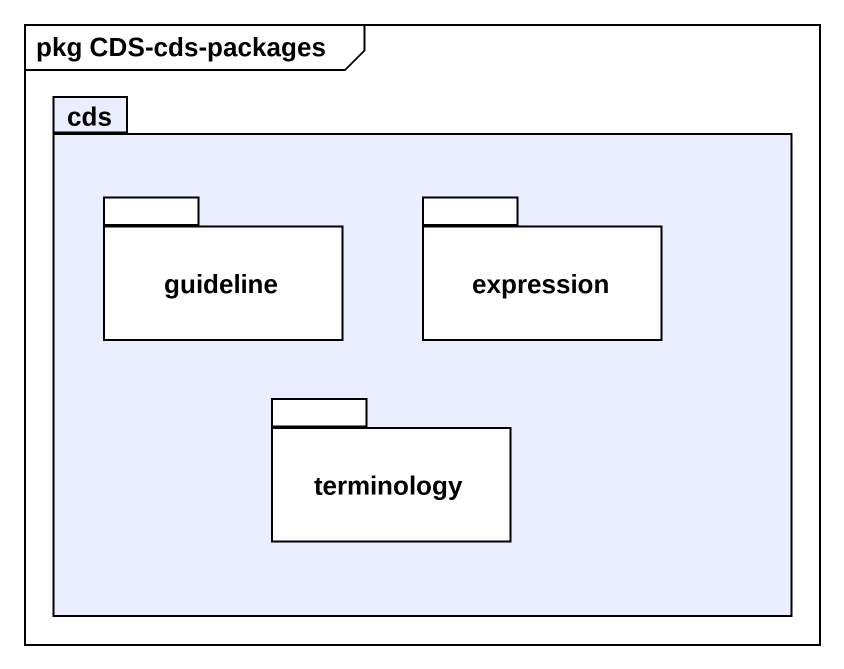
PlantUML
@startuml
mainframe pkg CDS-cds-packages
package cds #EAEEFF {
  package guideline {
  }
  package expression {
  }
  package terminology {
  }
}
@enduml
